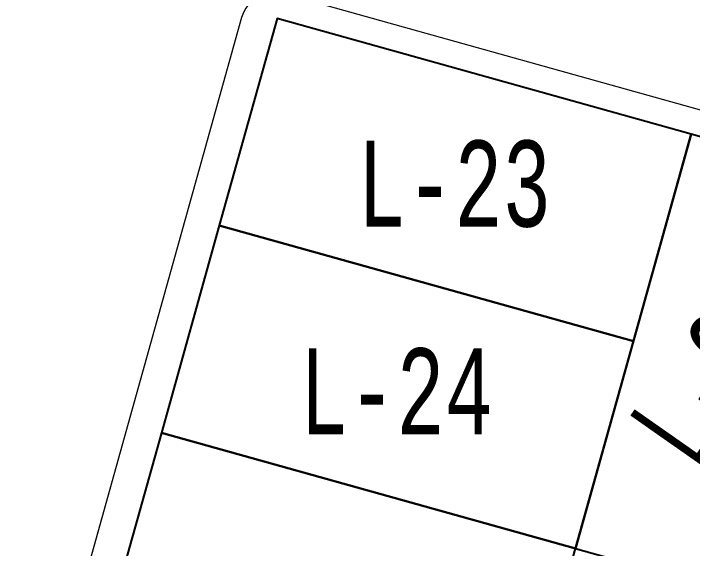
# Model space of a CAD drawing. Header units: millimetres. Extents: x 474016 to 477875, y 2288607 to 2292200.
# Drawn here: x 474428.44 to 474467.91, y 2288920.59 to 2288951.68 of the extents above; entities that cross this region are included whole.
import ezdxf
from ezdxf.enums import TextEntityAlignment as Align

# ---------------------------------------------------------------- set-up
doc = ezdxf.new("R2010")
doc.units = ezdxf.units.MM
doc.header["$LTSCALE"] = 50
doc.layers.add('BANQUETA', color=251, linetype='Continuous', lineweight=5)
doc.layers.add('CVL_COLIND', color=3, linetype='Continuous')
doc.layers.add('CVL_LOTIF', color=1, linetype='Continuous')
doc.layers.add('MZ Y LT', color=7, linetype='Continuous', lineweight=13, true_color=0x0d2bf2)
doc.styles.add('MONOTXT4', font='MONOTXT4.shx', dxfattribs={"width": 0.55})

msp = doc.modelspace()

# ---------------------------------------------------------------- linework, layer by layer
at = {"layer": 'BANQUETA'}
msp.add_lwpolyline([(474564.552, 2288919.201), (474444.163, 2288952.837, 0.414214), (474441.698, 2288951.449), (474428.513, 2288904.256, 0.414214), (474429.901, 2288901.792), (474550.291, 2288868.156)], format="xyb", dxfattribs=at)
at = {"layer": 'CVL_COLIND'}
msp.add_lwpolyline([(474464.473, 2288932.626), (474440.395, 2288939.353)], dxfattribs=at)
at = {"layer": 'CVL_LOTIF'}
for points in [[(474467.837, 2288944.665), (474443.759, 2288951.392), (474440.395, 2288939.353), (474464.473, 2288932.626)], [(474477.468, 2288941.974), (474467.837, 2288944.665), (474461.11, 2288920.587), (474470.741, 2288917.896)], [(474464.473, 2288932.626), (474440.395, 2288939.353), (474437.032, 2288927.315), (474461.11, 2288920.587)], [(474461.11, 2288920.587), (474437.032, 2288927.315), (474433.668, 2288915.276), (474457.746, 2288908.548)]]:
    msp.add_lwpolyline(points, close=True, dxfattribs=at)

# ---------------------------------------------------------------- texts
at = {"layer": 'MZ Y LT', "lineweight": 13, "style": 'MONOTXT4', "width": 0.65}
for s, p in [('L-23', (474454.056, 2288941.796)), ('L-24', (474450.693, 2288929.757))]:
    msp.add_text(s, height=5, dxfattribs=at).set_placement(p, align=Align.MIDDLE)
msp.add_text('L-22', height=5, rotation=55, dxfattribs=at).set_placement((474469.229, 2288931.067), align=Align.MIDDLE)

doc.saveas('drawing.dxf')
